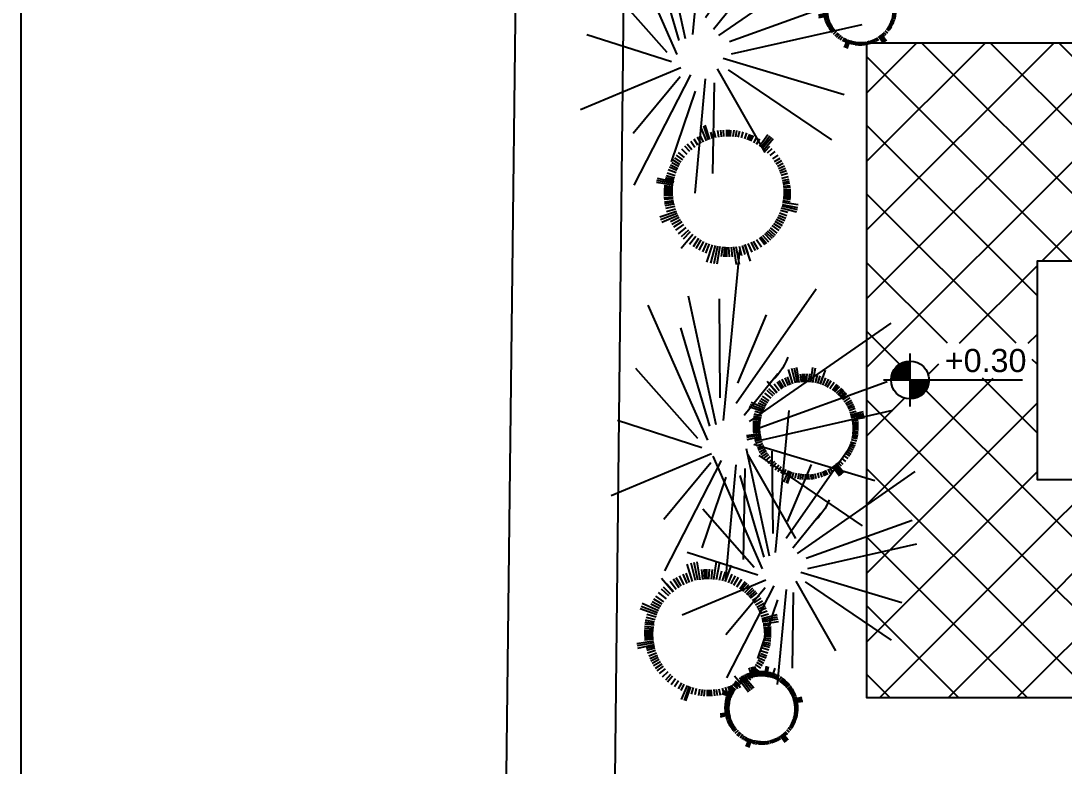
# Model space of a CAD drawing. Header units: millimetres. Extents: x 527230 to 534999, y 4569494 to 4575436.
# Drawn here: x 529141 to 529618.5, y 4571197.3 to 4571538.5 of the extents above; entities that cross this region are included whole.
import ezdxf
from ezdxf.enums import TextEntityAlignment as Align

# ---------------------------------------------------------------- set-up
doc = ezdxf.new("R2010")
doc.units = ezdxf.units.MM
doc.layers.get('0').update_dxf_attribs({"lineweight": 0})
for name, color, linetype in [('HM-A-MobilyaSabit', 33, 'Continuous'), ('HM-L-Agac', 76, 'Continuous'), ('HM-S-Betonarme', 3, 'Continuous'), ('HM-X-CizgiGorunusM', 9, 'Continuous'), ('HM-X-EtiketKot', 1, 'Continuous'), ('HM-X-Pafta', 7, 'Continuous'), ('HM-X-TaramaGorunusOn', 251, 'Continuous')]:
    doc.layers.add(name, color=color, linetype=linetype)
doc.styles.add('HM-100', font='arial.ttf', dxfattribs={"height": 20})
doc.linetypes.add('ZIGZAG', pattern='A,0.00254,-5.08,[131,ltypeshp.shx,S=5.08,R=0,X=-5.08,Y=0],-10.16,[131,ltypeshp.shx,S=5.08,R=180,X=5.08,Y=0],-5.08', length=20.32254)
pattern_1 = [(45, (5064.750312641962, 0), (-15.71544821187102, 15.71544821187102), []), (135, (5064.750312641962, 0), (-15.71544821187102, -15.71544821187102), [])]

# ---------------------------------------------------------------- blocks, each defined once
blk = doc.blocks.new('dfgdfgfd')
for p, q in [((70174.07976924427, -6848.920538752824), (70172.40167414129, -6817.644952374078)), ((70209.44135632766, -6848.920538752925), (70211.11945143086, -6817.644952374179)), ((70170.65346220671, -6852.90573289627), (70170.23894468058, -6853.816603880394)), ((70212.86766336518, -6852.905732896415), (70213.28218089128, -6853.816603880525))]:
    blk.add_line(p, q)
for centre, radius, start, end in [((70172.4738296528, -6853.734142433477), 2, 67.77833893107379, 155.5307530456234), ((70191.7605627861, -6806.524472118796), 48.99736312964134, 247.7783389310738, 292.2216610680164), ((70179.07258756916, -6848.652648524327), 4.999999999999998, 183.0712664894437, 253.2389849155377), ((70204.44853800276, -6848.652648524414), 4.999999999999998, 286.7610150844624, 356.92873351014), ((70211.04729591911, -6853.734142433608), 2, 24.46924695437661, 112.2216610680164), ((70172.05931212664, -6854.645013417587), 2, 155.5307530456234, 247.7350923842706), ((70191.7605627861, -6806.524472118796), 53.99736312964134, 247.7350923842706, 292.2649076136972), ((70211.46181344523, -6854.645013417718), 2, 292.2649076136972, 24.46924695437661)]:
    blk.add_arc(centre, radius, start, end)
blk = doc.blocks.new('6li masa')
blk.add_lwpolyline([(0, -225), (0, 0), (-100, 0), (-100, -225)], close=True)
for p, rotation in [((6717.644952044997, 70146.76056281808), 270.0000000002684), ((6717.644952045128, 70081.76056281808), 270.0000000002684), ((-6817.644952188261, -70366.76056280412), 90)]:
    blk.add_blockref('dfgdfgfd', p, dxfattribs=dict(rotation=rotation))
at = {"xscale": -1}
for p, rotation in [((-6817.644952044982, 70146.76056281808), 89.99999999973149), ((-6817.644952045113, 70081.76056281808), 89.99999999973149), ((6717.644952188246, -70366.76056280412), 270)]:
    blk.add_blockref('dfgdfgfd', p, dxfattribs=dict(at, rotation=rotation))
blk = doc.blocks.new('agac5')
for p, q in [((3156.855344494629, -8066.947158221351), (3155.27494215651, -8061.974762029024)), ((3157.509246446006, -8066.732789688037), (3156.146622737921, -8061.712065478131)), ((3158.086153322898, -8066.568667320046), (3156.914279691242, -8061.514237504082)), ((3165.900539392979, -8066.444403559904), (3167.164374800198, -8061.645761200783)), ((3166.35517702827, -8066.556294521648), (3167.751218662123, -8061.81040129675)), ((3168.402501348364, -8062.01489796737), (3166.826635911157, -8066.687166319772)), ((3154.081687367318, -8068.226148392755), (3152.699892723844, -8065.686486753213)), ((3154.851742702377, -8067.806284995168), (3153.617240781792, -8065.20793005755)), ((3155.531074567504, -8067.478972993804), (3154.425296808846, -8064.838074281345)), ((3156.200308058149, -8067.193334549441), (3155.220112729407, -8064.518369926121)), ((3158.788401173295, -8066.399428082872), (3158.280753423174, -8063.657838608071)), ((3159.617957321631, -8066.241366914248), (3159.256877448206, -8063.498124298798)), ((3160.294309993127, -8066.14517125399), (3160.050816254309, -8063.407044614692)), ((3160.807627434197, -8066.091394416936), (3160.65218699925, -8063.360883972835)), ((3161.255474311188, -8066.057883612373), (3161.175995865955, -8063.336578275927)), ((3161.879708731733, -8066.03186980803), (3161.904738924131, -8063.327280738708)), ((3162.344295628449, -8066.028090875882), (3162.446045681556, -8063.338818185046)), ((3162.912025270896, -8066.041509435221), (3163.106269000226, -8063.374217026373)), ((3163.331159139302, -8066.064171352063), (3163.592780899666, -8063.415373041582)), ((3163.734363411708, -8066.096242225006), (3164.060061619222, -8063.467028035892)), ((3164.130867745216, -8066.137660569898), (3164.518857372206, -8063.5294022959)), ((3164.526537675862, -8066.188834158014), (3164.975964073528, -8063.603151122668)), ((3164.927186641441, -8066.250766573231), (3165.438074527609, -8063.689624156266)), ((3165.341842707107, -8066.325708293723), (3165.915534817739, -8063.791736150616)), ((3166.962371326816, -8066.727698481571), (3167.773381633971, -8064.317107109578)), ((3167.395354253073, -8066.865689200614), (3168.267504825193, -8064.492707072885)), ((3167.888860974317, -8067.03948316028), (3168.829488554922, -8064.711778831117)), ((3168.534453893072, -8067.294389279121), (3169.562668707162, -8065.029841936424)), ((3169.318733342467, -8067.648281663966), (3170.450217109419, -8065.466573321894)), ((3169.975777861899, -8067.984571643002), (3171.191034226901, -8065.877592067678)), ((3170.510532254639, -8068.286978563166), (3171.792054428996, -8066.244548444821)), ((3147.235344499597, -8066.782528448376), (3150.924447336942, -8070.617950305998)), ((3150.849199427001, -8070.69146031093), (3148.838079395146, -8068.549010989464)), ((3151.664388902049, -8069.942779808318), (3149.812998356388, -8067.673032974939)), ((3152.231910224676, -8069.477933496569), (3150.491495896858, -8067.131556549273)), ((3153.103637897655, -8068.841688362056), (3151.532945772369, -8066.394264179031)), ((3171.110819359344, -8068.659413853366), (3172.464604641457, -8066.693614672497)), ((3171.70547787388, -8069.065539222668), (3173.128546237604, -8067.180242355113)), ((3172.305546790074, -8069.51647574326), (3173.796098555288, -8067.717368007447)), ((3172.906206097057, -8070.013768798995), (3174.461734748269, -8068.306344542309)), ((3173.575617298369, -8070.629314673867), (3175.200333897255, -8069.031142941019)), ((3148.513487214855, -8073.5845292717), (3146.048654401253, -8071.962385477581)), ((3149.030730500226, -8072.817071734749), (3146.665055786178, -8071.05379676865)), ((3149.498892752982, -8072.195397757063), (3147.223883696581, -8070.319153484126)), ((3150.153794741858, -8071.418911292239), (3148.006500761364, -8069.403763488733)), ((3174.405718128594, -8071.49863023471), (3176.11109491945, -8070.047916844957)), ((3175.123201747425, -8072.366738977931), (3176.893177994025, -8071.056447200135)), ((3175.576868442398, -8072.985804071096), (3177.384911016739, -8071.772012510392)), ((3146.942584187156, -8076.802045957824), (3141.954014836231, -8074.95326257111)), ((3147.274543078305, -8075.951033929306), (3142.39519663938, -8073.813933446458)), ((3147.642784740455, -8075.142481331239), (3145.015208862377, -8073.810726791447)), ((3148.012655497057, -8074.430935527864), (3145.453365546939, -8072.966051238935)), ((3176.206269690165, -8073.961115792553), (3178.062969919911, -8072.893935829291)), ((3176.71803948165, -8074.887284579629), (3178.610028487343, -8073.953859547351)), ((3177.1733429939, -8075.856133794948), (3179.092578841031, -8075.057580167047)), ((3146.531453319889, -8078.125658822712), (3141.412846288469, -8076.725789606594)), ((3146.715244042868, -8077.484195183863), (3141.653788315835, -8075.866764854654)), ((3146.348162790182, -8078.89387431076), (3143.506169824128, -8078.267834121588)), ((3177.478955395109, -8076.618863995195), (3179.413562468103, -8075.923224269118)), ((3177.792113505317, -8077.546114468734), (3182.02719658416, -8076.297443007009)), ((3177.972325666033, -8078.184383303092), (3182.256754220384, -8077.191264519936)), ((3178.063468550345, -8078.551840361937), (3182.342527590694, -8077.574632398082)), ((3146.012369816967, -8081.455085179185), (3143.142089231313, -8081.45085279777)), ((3146.07199184033, -8080.663964978758), (3143.191717892057, -8080.515171426136)), ((3146.146439764084, -8080.040963567802), (3143.264311029168, -8079.776937526446)), ((3146.216858867453, -8079.582783467642), (3143.336837930245, -8079.233287026788)), ((3146.229571012082, -8079.508319402286), (3143.373423133243, -8078.997199134405)), ((3178.236868282038, -8079.38449611896), (3180.190023138037, -8079.041658722608)), ((3178.377945824768, -8080.31717226572), (3180.326136755548, -8080.08724394492)), ((3178.466386012574, -8081.283890403572), (3180.404213231828, -8081.168320894718)), ((3145.992124181208, -8082.126383624173), (3140.750530801613, -8082.340722939222)), ((3146.001418187903, -8082.851346561016), (3140.78935918813, -8083.303202041086)), ((3146.060014379653, -8083.772510868433), (3143.26613782432, -8084.178739703514)), ((3146.167386696938, -8084.66590621581), (3143.421093164074, -8085.224522789054)), ((3178.323710839528, -8084.64743494821), (3180.173132282677, -8085.002941824006)), ((3178.375989954612, -8084.25998073412), (3180.251366958712, -8084.482808033596)), ((3178.407300232243, -8083.985533886389), (3180.27921831075, -8084.268772355249)), ((3178.443555168371, -8083.597232099014), (3180.336675282666, -8083.746192802676)), ((3178.489963156539, -8082.757936486129), (3180.402437143202, -8082.812235532365)), ((3178.495311023935, -8082.048009455633), (3180.421394707162, -8082.021120778241)), ((3141.282591670151, -8086.688962972905), (3146.317863949613, -8085.521800674461)), ((3146.306961279748, -8085.46775970309), (3143.611775680533, -8086.160058847388)), ((3146.533221029324, -8086.442167754636), (3143.910779645044, -8087.29270456723)), ((3146.801168531359, -8087.346784874063), (3144.256732977805, -8088.339802619264)), ((3177.821467390206, -8086.917540133188), (3179.577749420185, -8087.515190672253)), ((3178.023580120311, -8086.174655568809), (3179.813104684488, -8086.693879525205)), ((3178.179296730932, -8085.478291289787), (3179.997522479363, -8085.923335125897)), ((3147.067343105701, -8088.095788467104), (3144.595206478594, -8089.203337205182)), ((3147.470150333518, -8089.054136380741), (3145.10092037508, -8090.303371430541)), ((3147.929858232152, -8089.978190202499), (3145.671277611697, -8091.358507267523)), ((3148.183529011232, -8090.432334442879), (3145.965061243345, -8091.845312048224)), ((3176.296857505513, -8090.446085501968), (3177.853878670354, -8091.411769171111)), ((3176.541545343938, -8090.009653477968), (3178.152897093826, -8090.883111488336)), ((3176.798143188888, -8089.514900725732), (3178.415112258612, -8090.383515040611)), ((3177.161092871196, -8088.733406045825), (3178.82402340165, -8089.520740901208)), ((3177.513902724308, -8087.847341668236), (3179.224613442249, -8088.542374385684)), ((3148.503310849774, -8090.960529165737), (3146.375315538871, -8092.473735441265)), ((3148.9213561991, -8091.589466280344), (3146.884433487412, -8093.183973741757)), ((3149.268413563766, -8092.067432397429), (3147.295379210847, -8093.709911440002)), ((3149.589532660277, -8092.479251111788), (3147.692268265903, -8094.183282163492)), ((3150.011544507974, -8092.981777016074), (3148.163481143594, -8094.706455134837)), ((3150.372165219517, -8093.380501236882), (3148.630717633005, -8095.188232813413)), ((3173.87685086106, -8093.631092528714), (3176.854098683709, -8096.636446944838)), ((3174.217137968986, -8093.271551326417), (3177.323913426328, -8096.137328275487)), ((3174.606916286841, -8092.831216631706), (3177.764245678261, -8095.638349708283)), ((3175.288272844231, -8091.976189306743), (3176.732328856677, -8093.103242843123)), ((3175.770442366293, -8091.291320079376), (3177.26751987656, -8092.345729236614)), ((3151.010048447644, -8094.025675634703), (3149.390308263363, -8095.902633307176)), ((3151.587151412145, -8094.551713717315), (3150.073906864418, -8096.481642911149)), ((3152.167890403062, -8095.032888317026), (3150.758660484338, -8097.008221818985)), ((3152.747324153072, -8095.470072311931), (3151.438969711588, -8097.483825349852)), ((3153.336023706183, -8095.874612857256), (3152.127396629297, -8097.921192275945)), ((3153.863519186045, -8096.206006460485), (3152.742036461883, -8098.277248408225)), ((3154.515433071731, -8096.578112971165), (3153.498932446689, -8098.674262738758)), ((3169.612573788232, -8096.767120861615), (3170.474055988083, -8098.461189286558)), ((3170.436870674219, -8096.317421695158), (3171.382470961575, -8097.949204689966)), ((3171.482471564555, -8095.652456860716), (3172.534047578142, -8097.19788297487)), ((3172.411842466061, -8094.960161135825), (3173.557451202841, -8096.420799084908)), ((3173.014831558969, -8094.452112932277), (3174.221667994447, -8095.852947358871)), ((3173.457918460281, -8094.045155099408), (3176.392738310999, -8097.096377225733)), ((3155.94775639769, -8097.264172039768), (3154.31627081586, -8101.636649344881)), ((3155.298818560716, -8096.974624157127), (3154.404746610589, -8099.093402338128)), ((3156.44620475235, -8097.46400731294), (3154.96042989076, -8101.869166979929)), ((3156.885169020237, -8097.624438205828), (3155.526378347892, -8102.054187251869)), ((3157.50325912343, -8097.826533004283), (3156.321240042065, -8102.284590887903)), ((3157.967911191414, -8097.960711139765), (3157.463883104121, -8100.107405052541)), ((3158.541015386731, -8098.105862365548), (3158.115844155773, -8100.250206072679)), ((3158.967815022617, -8098.199701356662), (3158.600348990653, -8100.340629727249)), ((3159.381334672353, -8098.279239664848), (3159.068976139104, -8100.415564924001)), ((3159.790781196089, -8098.347123843502), (3159.532233329823, -8100.477684218594)), ((3160.202122971569, -8098.404568412625), (3159.996902192132, -8100.52817065152)), ((3160.62144273115, -8098.452151526983), (3160.46985047898, -8100.567497562794)), ((3161.058391770928, -8098.490049796691), (3160.961920156819, -8100.595583225992)), ((3161.651914363071, -8098.522569731349), (3161.629113314521, -8100.612864271626)), ((3162.138970351425, -8098.533024234732), (3162.175630313333, -8100.609222602276)), ((3162.795224896039, -8098.52402075044), (3162.910647711009, -8100.579031781306)), ((3163.267268728131, -8098.501132127029), (3163.438425550851, -8100.539386044273)), ((3163.809504087809, -8098.457810514423), (3164.043776038667, -8100.47528420753)), ((3164.525757636488, -8098.37242379605), (3164.841988768336, -8100.359983056113)), ((3165.4067770759, -8098.222694720163), (3165.821762066531, -8100.169663358157)), ((3166.154493370725, -8098.055956359504), (3166.651647604029, -8099.965208216097)), ((3166.769866400739, -8097.890551794447), (3167.333609546506, -8099.766497365488)), ((3167.468371946761, -8097.670865362479), (3168.106664953235, -8099.506484313518)), ((3168.168918531808, -8097.414995979909), (3168.880983788204, -8099.207402878006)), ((3168.885217392515, -8097.114652449865), (3169.671810400342, -8098.859888654261))]:
    blk.add_line(p, q)
blk = doc.blocks.new('agac4')
for p, q in [((3206.72081231071, -8056.860533113974), (3205.925948480992, -8053.931777324866)), ((3207.057341322228, -8056.764795065983), (3206.373748370428, -8053.816377673337)), ((3211.615733196441, -8056.69230787257), (3212.352970517319, -8053.893099829748)), ((3211.880938483695, -8056.757577600252), (3212.695296103445, -8053.989139885725)), ((3200.72770284197, -8056.889547390845), (3202.879679497088, -8059.126876807788)), ((3203.6423661816, -8058.461867002286), (3202.627124490369, -8057.093147116365)), ((3204.150873990837, -8058.090724007156), (3203.234636917756, -8056.663059900395)), ((3204.721402848139, -8057.731659025062), (3203.91535597278, -8056.25018973533)), ((3205.170601793591, -8057.486738709808), (3204.45047567325, -8055.971031662863)), ((3205.566878714914, -8057.295806709008), (3204.921841689029, -8055.755282460074)), ((3205.957264917794, -8057.129184283132), (3205.385484309358, -8055.568788252861)), ((3206.33936950574, -8056.985581425076), (3205.417468141834, -8054.085016979549)), ((3207.466985901628, -8056.666072177632), (3207.17085804739, -8055.066811650667)), ((3207.950893654823, -8056.573869829268), (3207.740263728658, -8054.973644970251)), ((3208.345432713195, -8056.51775569412), (3208.203394698887, -8054.920515154527)), ((3208.644867887155, -8056.486385872501), (3208.554194300101, -8054.893588113442)), ((3208.90611189873, -8056.466837903172), (3208.859749472345, -8054.879409790244)), ((3209.270248644049, -8056.451663183974), (3209.284849589617, -8054.873986226867)), ((3209.541257667134, -8056.449458806886), (3209.60061186478, -8054.880716403904)), ((3209.872433291895, -8056.457286299835), (3209.985742134002, -8054.901365728007)), ((3210.116928048461, -8056.470505751326), (3210.26954074201, -8054.925373403547)), ((3210.352130540699, -8056.489213760546), (3210.542121161751, -8054.955505483558)), ((3210.583424735245, -8056.513374461734), (3210.809752017658, -8054.991890468565)), ((3210.814232194791, -8056.543225721465), (3211.076397593428, -8055.034910617511)), ((3211.047944091379, -8056.579352963673), (3211.345962024977, -8055.085353220446)), ((3211.289826796348, -8056.623068967294), (3211.624480527554, -8055.14491855048)), ((3213.075211003752, -8054.108429610254), (3212.155956165381, -8056.833919482491)), ((3212.235135157845, -8056.857563243541), (3212.708224503688, -8055.451384943214)), ((3212.4877085315, -8056.938057829652), (3212.996463031902, -8055.553818255135)), ((3212.775587452221, -8057.039437639451), (3213.324286874242, -8055.681610114111)), ((3213.152183321496, -8057.188132875443), (3213.751975296382, -8055.867146925541)), ((3213.609679666979, -8057.394570099936), (3214.269711864367, -8056.121906900392)), ((3213.992955636646, -8057.590739254378), (3214.701855182897, -8056.361667835437)), ((3214.304895699077, -8057.767143291136), (3215.052450300785, -8056.575725722105)), ((3214.655063176822, -8057.984397210416), (3215.444771258055, -8056.83768102158)), ((3215.0019473103, -8058.221303675846), (3215.832070522474, -8057.121547169774)), ((3201.473286092536, -8060.857381204447), (3200.035466951268, -8059.911130657879)), ((3201.775011342335, -8060.409697641228), (3200.395034425809, -8059.381120577672)), ((3202.048105989778, -8060.047054487581), (3200.721017373544, -8058.952578661697)), ((3202.430132149955, -8059.594104049766), (3201.177543994667, -8058.418601164387)), ((3202.835784882957, -8059.169757643997), (3201.662631531041, -8057.91999553981)), ((3203.311312076734, -8058.733027350807), (3202.23133425843, -8057.409008364668)), ((3215.351987511414, -8058.484349979521), (3216.221476041121, -8057.434870466967)), ((3215.702372107152, -8058.774437595369), (3216.60976382036, -8057.778440112303)), ((3216.092861974588, -8059.133506022382), (3217.040613323938, -8058.201239178216)), ((3216.577087458885, -8059.640606766206), (3217.571890586885, -8058.794357288848)), ((3216.995619569869, -8060.147003533081), (3218.02810571372, -8059.382666662699)), ((3217.26025847527, -8060.508124837429), (3218.314949976968, -8059.80007976035)), ((3200.317099653808, -8063.506373442537), (3197.331245552148, -8062.689783066472)), ((3200.424310908877, -8063.132186319875), (3197.471795068111, -8062.188685294505)), ((3200.556925993045, -8062.734265938019), (3197.646927205007, -8061.655808962438)), ((3200.750568679548, -8062.237842254717), (3197.904283256844, -8060.991200306393)), ((3200.965376315802, -8061.766186572512), (3199.432623720259, -8060.989329757636)), ((3201.181134257157, -8061.351118187209), (3199.688215119587, -8060.496602352001)), ((3217.627409203134, -8061.077056674946), (3218.710484337153, -8060.45453502971)), ((3217.925941581501, -8061.617321800741), (3219.029601834822, -8061.072823865243)), ((3218.191535296982, -8062.182483843009), (3219.31108954114, -8061.716660893399)), ((3218.369809197687, -8062.627409793155), (3219.498329990265, -8062.22161995294)), ((3218.552484761973, -8063.168305902718), (3221.022949891302, -8062.439914216708)), ((3218.657608522391, -8063.540629389425), (3221.156858512428, -8062.961310099256)), ((3218.710775204904, -8063.754979340421), (3221.206892978444, -8063.184941361503)), ((3200.002490989579, -8065.840129576725), (3196.944894851478, -8065.965160843838)), ((3200.007912493482, -8066.263024623217), (3196.967544743614, -8066.52660698659)), ((3200.014300943769, -8065.448538817145), (3198.339970602137, -8065.446069927991)), ((3200.0490804574, -8064.987052033563), (3198.368920654238, -8064.900255794535)), ((3200.092508412919, -8064.623634543842), (3198.411266650886, -8064.469619353049)), ((3200.133586223219, -8064.356362818748), (3198.453574009847, -8064.152489894917)), ((3200.141001640917, -8064.312925447292), (3198.474915378262, -8064.014771957692)), ((3200.210180178145, -8063.954499143898), (3198.552350947946, -8063.589309033548)), ((3218.811925048392, -8064.24069519868), (3219.95126538106, -8064.040706717476)), ((3218.894220281653, -8064.784756284294), (3220.030664991275, -8064.650631430495)), ((3218.945810391208, -8065.348675198036), (3220.076209602438, -8065.281259651206)), ((3218.959563725186, -8066.208535412865), (3220.07517355074, -8066.240209856503)), ((3218.962683314501, -8065.794411311741), (3220.086232129717, -8065.77872624993)), ((3197.255263691459, -8068.501634196817), (3200.192505854481, -8067.820789522724)), ((3200.042093605337, -8066.800370469206), (3198.412332281391, -8067.037337289674)), ((3200.104727457084, -8067.321517755175), (3198.502722896249, -8067.647377422906)), ((3200.186145963725, -8067.789265622758), (3198.613954364182, -8068.193106790269)), ((3200.318130817648, -8068.357670319493), (3198.788373343479, -8068.85381679351)), ((3200.474433527165, -8068.885363639159), (3198.990179454259, -8069.464623990526)), ((3200.629702028864, -8069.322282401763), (3199.187622329719, -8069.968352498976)), ((3218.390195139718, -8069.177355102429), (3219.388109725183, -8069.582790854273)), ((3218.569607861493, -8068.634970873649), (3219.594105712311, -8068.983600354769)), ((3218.687506954053, -8068.201621544427), (3219.731396283155, -8068.504502185659)), ((3218.778341643584, -8067.795409048333), (3219.838973330165, -8068.055017952731)), ((3218.862583206929, -8067.310742849079), (3219.941412382101, -8067.51812185996)), ((3218.893079357395, -8067.084727890863), (3219.987049276455, -8067.214710482221)), ((3218.911343686013, -8066.924633896347), (3220.003295898478, -8067.089856336519)), ((3218.932492398755, -8066.698124520383), (3220.036812465428, -8066.785018264182)), ((3200.864672911758, -8069.88131868472), (3199.482622102668, -8070.610039130444)), ((3201.132835852626, -8070.420350080746), (3199.815330490694, -8071.225535035345)), ((3201.280810473756, -8070.685267554303), (3199.986704275822, -8071.509504490755)), ((3201.467349879573, -8070.993381142633), (3200.226019281546, -8071.876084803358)), ((3201.711209666682, -8071.360261126159), (3200.523004751529, -8072.290390478654)), ((3201.91365979607, -8071.639074694455), (3200.762723090198, -8072.597187469294)), ((3202.100979269034, -8071.879302277832), (3200.994241705647, -8072.873320391328)), ((3202.347152846855, -8072.172442388668), (3201.269115884298, -8073.178504624611)), ((3202.557514928589, -8072.405031517471), (3201.541670503124, -8073.459541603779)), ((3216.467082365781, -8072.341477403033), (3218.279368049229, -8074.013180623321)), ((3216.694453051196, -8072.084615497784), (3218.536228529524, -8073.722109792458)), ((3217.091911043006, -8071.585849558222), (3217.934277050267, -8072.243297454441)), ((3217.373176597543, -8071.186342508929), (3218.246471811863, -8071.801414517315)), ((3217.680252095421, -8070.693289005435), (3218.588514441577, -8071.256604479107)), ((3217.822986667834, -8070.438703658106), (3218.762941855273, -8070.948220830819)), ((3217.972668744054, -8070.150097885964), (3218.915900701393, -8070.656789569646)), ((3218.18438939207, -8069.694225989357), (3219.154432201502, -8070.153504654996)), ((3202.929613478333, -8072.78138324953), (3201.9847650375, -8073.876275225141)), ((3203.266256874289, -8073.088238797726), (3202.383530888113, -8074.214030827461)), ((3203.605021285657, -8073.368923980885), (3202.782970499735, -8074.521201857033)), ((3203.943024306497, -8073.623947977919), (3203.179817548962, -8074.798637250038)), ((3204.286432379144, -8073.859929962691), (3203.581399917629, -8075.053767956922)), ((3204.594138075731, -8074.053242897907), (3203.939939819971, -8075.261467367424)), ((3204.974421175715, -8074.270305029136), (3204.381462477773, -8075.493059060233)), ((3205.809943115855, -8074.670506152488), (3204.858243193123, -8077.221117913802)), ((3205.431396044291, -8074.50160322095), (3204.909854073383, -8075.737557159864)), ((3206.100704656078, -8074.787076728503), (3205.234002653482, -8077.356753200918)), ((3206.356767145677, -8074.88066141602), (3205.564139253475, -8077.464681692878)), ((3206.717319705871, -8074.998550048454), (3206.027808575077, -8077.599083813901)), ((3206.988366745531, -8075.076820627487), (3206.694350361277, -8076.329058743271)), ((3207.322677526131, -8075.161492175862), (3207.074660974739, -8076.412359338352)), ((3207.571643980396, -8075.216231587344), (3207.357288795086, -8076.465106470188)), ((3207.812863776076, -8075.262628933783), (3207.630654631683, -8076.508818668289)), ((3208.051707581591, -8075.302228038), (3207.900887992936, -8076.545054923467)), ((3208.291656950622, -8075.33573736998), (3208.171944829282, -8076.574505342674)), ((3208.536260143708, -8075.363494186696), (3208.447831329942, -8076.597446040921)), ((3208.791147083581, -8075.385601510696), (3208.734871975349, -8076.613829344449)), ((3209.137368595664, -8075.404571472573), (3209.124067984009, -8076.623909954405)), ((3209.421484588871, -8075.41066993288), (3209.442869566649, -8076.621785647288)), ((3209.804299739897, -8075.405417900379), (3209.871629715293, -8076.604174335053)), ((3210.079658641947, -8075.392066203392), (3210.179500121867, -8076.581047655113)), ((3210.395962601758, -8075.366795262707), (3210.532621239759, -8076.543654917019)), ((3210.813777171824, -8075.316986343652), (3210.998245332068, -8076.47639591202)), ((3211.327705178146, -8075.229644382718), (3211.569779756015, -8076.365376088215)), ((3211.763873016797, -8075.132380338997), (3212.053879652887, -8076.246110588681)), ((3212.122840617634, -8075.035894342718), (3212.451690786001, -8076.130195925825)), ((3212.530302186151, -8074.90774392407), (3212.90263977326, -8075.978521645507)), ((3212.93895436076, -8074.758486784238), (3213.354325760322, -8075.804057474797)), ((3213.35679536284, -8074.583286391711), (3213.815641284071, -8075.601340844276)), ((3213.781086593674, -8074.380559631901), (3214.283617876919, -8075.368766213115)), ((3214.261926443832, -8074.118235118133), (3214.813526611459, -8075.07010853177)), ((3214.871860296528, -8073.73033896471), (3215.485279637788, -8074.631837531298)), ((3215.413993322407, -8073.326499791852), (3216.082265085528, -8074.17853859549)), ((3215.765736959936, -8073.030138339786), (3216.469724880634, -8073.847291755295)), ((3216.024204319034, -8072.792746270606), (3217.736182565286, -8074.5726258443)), ((3216.268581552822, -8072.551209771038), (3218.005309449367, -8074.304333180445))]:
    blk.add_line(p, q)
blk = doc.blocks.new('agac2')
for p, q in [((3334.008260541625, -7981.287059624641), (3333.417930443955, -7931.070358681161)), ((3330.761375153983, -7975.970012135859), (3310.099169797751, -7940.522896383058)), ((3335.484155636296, -7974.788454860191), (3338.140710926269, -7945.840023368382)), ((3336.074485733948, -7982.764026093355), (3347.291130125556, -7945.840023368382)), ((3326.333736437, -7980.991729928133), (3287.3707392492, -7948.793876809286)), ((3330.761375153981, -7970.062146260964), (3323.972369479351, -7949.384695195396)), ((3338.140710926277, -7987.490334692584), (3358.802916282495, -7949.384695195391)), ((3337.845522593938, -7983.354844479471), (3348.766978653209, -7955.292561070288)), ((3323.086804482342, -7982.468616900313), (3287.075550916866, -7965.926656047859)), ((3328.104773296982, -7979.219354266361), (3319.249542430033, -7966.222065240911)), ((3341.09245454859, -7987.194925499524), (3360.869141474822, -7968.289850095734)), ((3322.20128605235, -7986.013368223857), (3284.714137392206, -7974.197636474085)), ((3339.61660602094, -7989.853449243921), (3365.001591859475, -7983.94558336902)), ((3324.562699577011, -7987.490334692584), (3288.256257679199, -7995.17049673271)), ((3322.791662717027, -7990.739676823086), (3290.912812969185, -8008.758604144277)), ((3326.038548104663, -7990.739676823086), (3310.099169797766, -8014.075651633056)), ((3336.664862398628, -7991.330415712649), (3365.001591859478, -8006.100080399866)), ((3326.628924769339, -7994.875167036195), (3324.857887909356, -8021.460483976663)), ((3329.285480059323, -7993.988939457034), (3329.580668391662, -8027.663679548053)), ((3333.713118776306, -7993.102791374423), (3347.58631845791, -8026.777531465441)), ((3336.664862398627, -7993.988939457033), (3349.062166985557, -8011.712537081709)), ((3331.942035349299, -7997.829099973651), (3337.255192496285, -8019.097289928771))]:
    blk.add_line(p, q)
at = {"linetype": 'ZIGZAG'}
blk.add_arc((3334.609268703495, -7956.239486631423), 18.52671600000016, 195.7261761618599, 225.029272161944, dxfattribs=at)
blk = doc.blocks.new('*U21')
for p, q in [((6.90984101057161e-11, -151.1930745101781), (6.90984101057161e-11, 151.1930745101781)), ((-151.1930745101781, 6.841085959938107e-11), (642.5705666682569, 0))]:
    blk.add_line(p, q)
at = {"const_width": 108.6325868988734}
for points in [[(6.90984101057161e-11, 54.31629344945662, 0.4142135623731017), (-54.3162934493246, 6.841085959938107e-11, 0.4142135623731017)], [(6.90984101057161e-11, -54.31629344945729, 0.4142135623730918), (54.31629344945729, 6.841085959938107e-11, 0.4142135623730918)]]:
    blk.add_lwpolyline(points, format="xyb", dxfattribs=at)
blk.add_circle((6.90984101057161e-11, 6.841085959938107e-11), 108.6325868988734)
at = {"style": 'HM-100'}
for tag, p in [('%%P0.00', (666.2710614887665, 45.26357787462369)), ('-0.07', (645.4711936128955, -165.8884291453542))]:
    blk.add_attdef(tag, text='', height=132.2939401964058, dxfattribs=at).set_placement(p, align=Align.RIGHT)

msp = doc.modelspace()

# ---------------------------------------------------------------- hatches: boundary and pattern name
at = {"layer": 'HM-X-TaramaGorunusOn'}
h = msp.add_hatch(dxfattribs=at)
h.set_pattern_fill('ANSI37', color=256, scale=7)
h.set_pattern_definition(pattern_1)
edge = h.paths.add_edge_path()
edge.add_line((529831.0912701938, 4571523.547240286), (529828.0912701937, 4571523.547240286))
edge.add_line((529828.0912701937, 4571523.547240286), (529828.0912701937, 4571528.547240286))
edge.add_line((529828.0912701937, 4571528.547240286), (529738.0912701937, 4571528.547240286))
edge.add_line((529738.0912701937, 4571528.547240286), (529738.0912701937, 4571523.547240286))
edge.add_line((529738.0912701937, 4571523.547240286), (529728.0912701937, 4571523.547240286))
edge.add_line((529728.0912701937, 4571523.547240286), (529728.0912701937, 4571528.547240286))
edge.add_line((529728.0912701937, 4571528.547240286), (529638.0912701937, 4571528.547240286))
edge.add_line((529638.0912701937, 4571528.547240286), (529638.0912701937, 4571523.547240286))
edge.add_line((529638.0912701937, 4571523.547240286), (529628.0912701937, 4571523.547240286))
edge.add_line((529628.0912701937, 4571523.547240286), (529628.0912701937, 4571528.547240286))
edge.add_line((529628.0912701937, 4571528.547240286), (529607.6726989194, 4571528.547240286))
edge.add_line((529607.6726989194, 4571528.547240286), (529607.9510734763, 4571428.547240286))
edge.add_line((529607.9510734763, 4571428.547240286), (529631.732381549, 4571428.547240286))
edge.add_line((529631.732381549, 4571428.547240286), (529633.4104766521, 4571459.822826665))
edge.add_arc((529638.4032949771, 4571459.554936437), 5.000000000128552, 106.76101508786721, 176.9287335163993, ccw=False)
edge.add_arc((529651.0912701915, 4571417.426760031), 48.99736312913008, 106.7610150821263, 112.2216078202195)
edge.add_arc((529631.8045370606, 4571464.636430345), 2.000000000055612, 204.4700024013168, 292.22296552525495, ccw=False)
edge.add_line((529629.9841805372, 4571463.807996807), (529629.5696659454, 4571464.718861343))
edge.add_arc((529631.3900195346, 4571465.54730133), 2.000000000215984, 112.2649076150415, 204.4702053367501, ccw=False)
edge.add_arc((529651.0912701937, 4571417.426760031), 53.99736312967594, 67.73511491200208, 112.26490761476501, ccw=False)
edge.add_arc((529670.7925208532, 4571465.547301331), 1.999999999322182, -24.46828857365199, 67.73570058020721, ccw=False)
edge.add_line((529672.612902156, 4571464.718922243), (529672.1983846297, 4571463.808051257))
edge.add_arc((529670.3780033271, 4571464.636430345), 2.000000000124184, 247.77833893168878, 335.5317114249666, ccw=False)
edge.add_arc((529651.0912701866, 4571417.426760031), 48.99736313216991, 67.77833892344084, 73.2389455516584)
edge.add_arc((529663.7792454102, 4571459.554936437), 5.000000000230731, 3.0712664834576913, 73.23859924617119, ccw=False)
edge.add_line((529668.7720637355, 4571459.822826665), (529670.4501588385, 4571428.547240286))
edge.add_line((529670.4501588385, 4571428.547240286), (529696.732381549, 4571428.547240286))
edge.add_line((529696.732381549, 4571428.547240286), (529698.4104766521, 4571459.822826665))
edge.add_arc((529703.4032949771, 4571459.554936437), 5.000000000128552, 106.76101508786721, 176.9287335163993, ccw=False)
edge.add_arc((529716.0912701908, 4571417.426760031), 48.99736312892865, 106.7610150813442, 112.2216078197154)
edge.add_arc((529696.8045370608, 4571464.636430345), 1.999999999879493, 204.4700023728885, 292.22296551290566, ccw=False)
edge.add_line((529694.984180537, 4571463.807996808), (529694.5696659455, 4571464.718861343))
edge.add_arc((529696.3900195345, 4571465.54730133), 2.000000000004067, 112.26490761195521, 204.470205339513, ccw=False)
edge.add_arc((529716.0912701935, 4571417.42676003), 53.99736313044961, 67.73511491260518, 112.2649076141619, ccw=False)
edge.add_arc((529735.7925208532, 4571465.547301331), 1.999999999145753, -24.46828857365199, 67.73570059255292, ccw=False)
edge.add_line((529737.612902156, 4571464.718922243), (529737.1983846297, 4571463.808051258))
edge.add_arc((529735.3780033266, 4571464.636430346), 2.000000000548024, 247.77833895412851, 335.531711430492, ccw=False)
edge.add_arc((529716.0912701873, 4571417.426760031), 48.99736313190574, 67.77833892419697, 73.2389455527012)
edge.add_arc((529728.7792454102, 4571459.554936437), 5.000000000163586, 3.0712664834576913, 73.23859924872602, ccw=False)
edge.add_line((529733.7720637355, 4571459.822826665), (529735.4501588385, 4571428.547240286))
edge.add_line((529735.4501588385, 4571428.547240286), (529761.7323815571, 4571428.547240286))
edge.add_line((529761.7323815571, 4571428.547240286), (529763.4104766703, 4571459.822826851))
edge.add_arc((529768.403294995, 4571459.554936623), 4.999999999779808, 106.76101508658991, 176.9287335161849, ccw=False)
edge.add_arc((529781.0912702136, 4571417.426760216), 48.99736313123042, 106.7610150865048, 112.2216133666794)
edge.add_arc((529761.8045370791, 4571464.636430532), 2.000000000076787, 204.4692469382241, 292.2228297299172, ccw=False)
edge.add_line((529759.9841696327, 4571463.808020995), (529759.5696521067, 4571464.718891978))
edge.add_arc((529761.3900195531, 4571465.547301516), 2.000000000507011, 112.2649076212144, 204.4692469625082, ccw=False)
edge.add_arc((529781.0912702117, 4571417.426760217), 53.99736312958772, 67.73511910115309, 112.26490761453641, ccw=False)
edge.add_arc((529800.792520871, 4571465.547301515), 2.000000001020937, -24.469246938224217, 67.73581369580421, ccw=False)
edge.add_line((529802.6128883174, 4571464.718891978), (529802.1983707914, 4571463.808020995))
edge.add_arc((529800.378003345, 4571464.636430532), 2.000000000121253, 247.7783389409509, 335.53075306177584, ccw=False)
edge.add_arc((529781.0912702167, 4571417.426760214), 48.99736313026558, 67.7783389375306, 73.23898492097845)
edge.add_arc((529793.7792454287, 4571459.554936622), 4.999999999804936, 3.0712664836007093, 73.23898491085549, ccw=False)
edge.add_line((529798.7720637538, 4571459.82282685), (529800.4501588667, 4571428.547240286))
edge.add_line((529800.4501588667, 4571428.547240286), (529831.0912701938, 4571428.547240286))
edge.add_line((529831.0912701938, 4571428.547240286), (529831.0912701938, 4571523.547240286))
h.paths.add_polyline_path([(529607.6726989194, 4571528.547240286), (529528.1955915384, 4571528.547240286), (529528.1955915384, 4571228.547240286), (529608.5009099907, 4571228.547240286), (529608.2294480333, 4571328.547240286), (529606.0912701938, 4571328.547240286), (529606.0912701938, 4571428.547240286), (529607.9510734763, 4571428.547240286)])
edge = h.paths.add_edge_path(flags=16)
edge.add_arc((529547.9668621771, 4571374.128429001), 8.690606951946393, 0, 360)
edge = h.paths.add_edge_path(flags=16)
edge.add_line((529547.9668621771, 4571374.128429001), (529552.3121656531, 4571374.128429001))
edge.add_arc((529547.9668621772, 4571374.128429001), 4.345303475856781, -90.000000001535, 0, ccw=False)
edge.add_line((529547.9668621771, 4571369.783125525), (529547.9668621771, 4571374.128429001))
edge.add_line((529547.9668621771, 4571374.128429001), (529543.6215587012, 4571374.128429001))
edge.add_arc((529547.966862177, 4571374.128429001), 4.345303475856781, 89.999999998465, 180, ccw=False)
edge.add_line((529547.9668621771, 4571378.473732477), (529547.9668621771, 4571374.128429001))
h.paths.add_polyline_path([(529561.2013510204, 4571374.933982534), (529603.9396935015, 4571374.933982534), (529603.9396935015, 4571390.960860965), (529561.2013510204, 4571390.960860965)], flags=16)
h.paths.add_polyline_path([(530372.5048075126, 4570997.296260325), (530415.2431499937, 4570997.296260325), (530415.2431499937, 4571013.323138756), (530372.5048075126, 4571013.323138756)])
h = msp.add_hatch(dxfattribs=at)
h.set_pattern_fill('ANSI37', color=256, scale=7)
h.set_pattern_definition(pattern_1)
h.paths.add_polyline_path([(529831.0912701938, 4571323.547240286), (529828.0912701937, 4571323.547240286), (529828.0912701937, 4571328.547240286), (529800.4501588667, 4571328.547240286), (529798.7720637538, 4571297.271653722, -0.3161035360158432), (529795.221147206, 4571292.751964263, 0.02383107276902639), (529799.6216217619, 4571294.309505387, -0.4027701316882381), (529802.1983707913, 4571293.286459578), (529802.6128883174, 4571292.375588594, -0.4255274605356523), (529801.5502997071, 4571289.696295151, -0.1967802099268401), (529760.6322953192, 4571289.696272795, -0.4255361712614398), (529759.5696521066, 4571292.375588593), (529759.9841696325, 4571293.286459577, -0.4027701318078628), (529762.5609186622, 4571294.309505388, 0.0238308319677113), (529766.9613480541, 4571292.751977865, -0.3161009419875817), (529763.4104766703, 4571297.271653721), (529761.7323815571, 4571328.547240286), (529735.4501588385, 4571328.547240286), (529733.7720658083, 4571297.271692542, -0.3161056638480579), (529730.2211471878, 4571292.751964448, 0.02383107276862937), (529734.6216217435, 4571294.309505573, -0.4027701316874983), (529737.198370773, 4571293.286459764), (529737.6128744419, 4571292.37561923, -0.4255323996844808), (529736.5502996893, 4571289.696295336, -0.1967802025553393), (529695.6322967198, 4571289.6962724, -0.4255363976191227), (529694.5696520883, 4571292.375588778), (529694.9841696144, 4571293.286459763, -0.4027701317928719), (529697.5609186442, 4571294.309505573, 0.02383107276812252), (529701.9613931997, 4571292.751964448, -0.3161035360274324), (529698.410476652, 4571297.271653907), (529696.732381549, 4571328.547240286), (529670.4501588385, 4571328.547240286), (529668.7720658084, 4571297.271692542, -0.316105663875675), (529665.2211471878, 4571292.751964448, 0.02383107276862936), (529669.6216217435, 4571294.309505573, -0.402770131687498), (529672.198370773, 4571293.286459764), (529672.6128744419, 4571292.37561923, -0.4255323996962397), (529671.5502996893, 4571289.696295336, -0.1967802025578795), (529630.6322967194, 4571289.6962724, -0.4255363975411425), (529629.5696520883, 4571292.375588778), (529629.9841696144, 4571293.286459763, -0.4027701317928717), (529632.5609186442, 4571294.309505573, 0.02383107276812255), (529636.9613931997, 4571292.751964448, -0.3161035360274319), (529633.410476652, 4571297.271653907), (529631.732381549, 4571328.547240286), (529608.2294480333, 4571328.547240286), (529608.5078225902, 4571228.547240286), (529631.0912701938, 4571228.547240286), (529638.0912701937, 4571228.547240286), (529831.0912701938, 4571228.547240286)])

# ---------------------------------------------------------------- linework, layer by layer
at = {"layer": 'HM-S-Betonarme'}
for points in [[(532114.0555495946, 4574934.792004903), (532089.9542544107, 4574870.940087754), (532043.6579516304, 4574760.697299102), (531998.9546866936, 4574674.297128189), (531951.71328098, 4574639.485210979), (531884.1953616212, 4574624.557030652), (531768.0086911619, 4574610.263409404), (530977.8837148901, 4574575.426907811), (530904.1441147274, 4574572.883019482), (530771.4949450048, 4574568.361098113), (530655.5761827906, 4574562.827512529), (530632.2328296425, 4574565.818810509), (530634.2325617382, 4574495.525062026), (530715.1711599561, 4573408.865776295), (530663.8440174742, 4573344.225738775), (529436.833295309, 4573355.703695863), (529406.9910654365, 4570667.969130393), (531211.4834269804, 4570670.425010026), (531425.9800776287, 4570672.121959331), (531542.9935338146, 4570704.093502359), (531625.1865333277, 4570754.574021136), (531681.335545287, 4570828.536705931), (531712.2390584839, 4570919.305466789), (531723.4710059203, 4570990.806591638)], [(531723.4710059203, 4571010.813128084), (531754.4509308529, 4571011.605238128), (531754.8720565746, 4571033.600970929), (531845.00042268, 4571031.875391981), (531846.009784543, 4570966.860769089), (531770.0862276903, 4570965.356271555), (531760.9630588859, 4570907.279358828), (531726.0571321137, 4570804.754843279), (531659.3423446654, 4570716.874315681), (531563.0686495663, 4570657.745848484), (531432.8819967285, 4570622.174997855), (531211.7152304854, 4570620.425279168), (529356.3903133844, 4570617.900217459), (529389.6470529232, 4573406.147282687)]]:
    msp.add_lwpolyline(points, dxfattribs=at)
at = {"layer": 'HM-X-CizgiGorunusM'}
msp.add_lwpolyline([(529631.0912701938, 4571228.547240286), (529528.1955915384, 4571228.547240286), (529528.1955915384, 4571528.547240286), (529631.0912701938, 4571528.547240286)], dxfattribs=at)
at = {"layer": 'HM-X-Pafta'}
msp.add_lwpolyline([(533340.9500120778, 4575436.275954563), (529140.9500120778, 4575436.275954563), (529140.9500120778, 4569496.275954564), (533340.9500120778, 4569496.275954564)], close=True, dxfattribs=at)

# ---------------------------------------------------------------- block references
at = {"layer": 'HM-A-MobilyaSabit', "rotation": 90}
msp.add_blockref('6li masa', (529606.0912701938, 4571428.547240286), dxfattribs=at)
at = {"layer": 'HM-L-Agac', "extrusion": (0, 0, -1)}
for p, xscale, yscale, zscale, rotation in [((-535667.9785158975, 4583506.95869452), 1.559999999999478, 1.559999999999478, -1.559999999999999, 4.775009062266657), ((-535682.012216603, 4583330.283153171), 1.559999999999478, 1.559999999999478, -1.559999999999999, 4.775009062266657), ((-534669.316711915, 4581274.071209794), 1.299999999999565, 1.299999999999565, -1.299999999999999, 4.775009062266658)]:
    msp.add_blockref('agac2', p, dxfattribs=dict(at, xscale=xscale, yscale=yscale, zscale=zscale, rotation=rotation))
at = {"layer": 'HM-L-Agac'}
for name, p, xscale, yscale, zscale, rotation in [('agac4', (517537.3071259378, 4577843.538934032), -1.56, 1.56, 1.56, 83.97506944101104), ('agac5', (517443.7868188714, 4565231.077106122), 1.559999999999998, 1.559999999999998, 1.559999999999998, 96.02493055898896), ('agac5', (519483.0686797464, 4576543.121033355), -1.3, 1.3, 1.3, 83.97506944101104), ('agac5', (517434.8441160159, 4577486.85692257), -1.56, 1.56, 1.56, 83.97506944101104), ('agac4', (517492.3276766051, 4577523.449118973), -1.56, 1.56, 1.56, 83.97506944101104)]:
    msp.add_blockref(name, p, dxfattribs=dict(at, xscale=xscale, yscale=yscale, zscale=zscale, rotation=rotation))
at = {"layer": 'HM-X-EtiketKot'}
ref = msp.add_blockref('*U21', (529547.9668621771, 4571374.128429001), dxfattribs=dict(at, xscale=0.08000000000000002, yscale=0.08000000000000002, zscale=0.08000000000000002))
ref.add_attrib('%%P0.00', '+0.30', dxfattribs={"layer": '0', "height": 10.58351521571247, "style": 'HM-100'}).set_placement((529601.2685470963, 4571377.749515232), align=Align.RIGHT)

doc.saveas('drawing.dxf')
